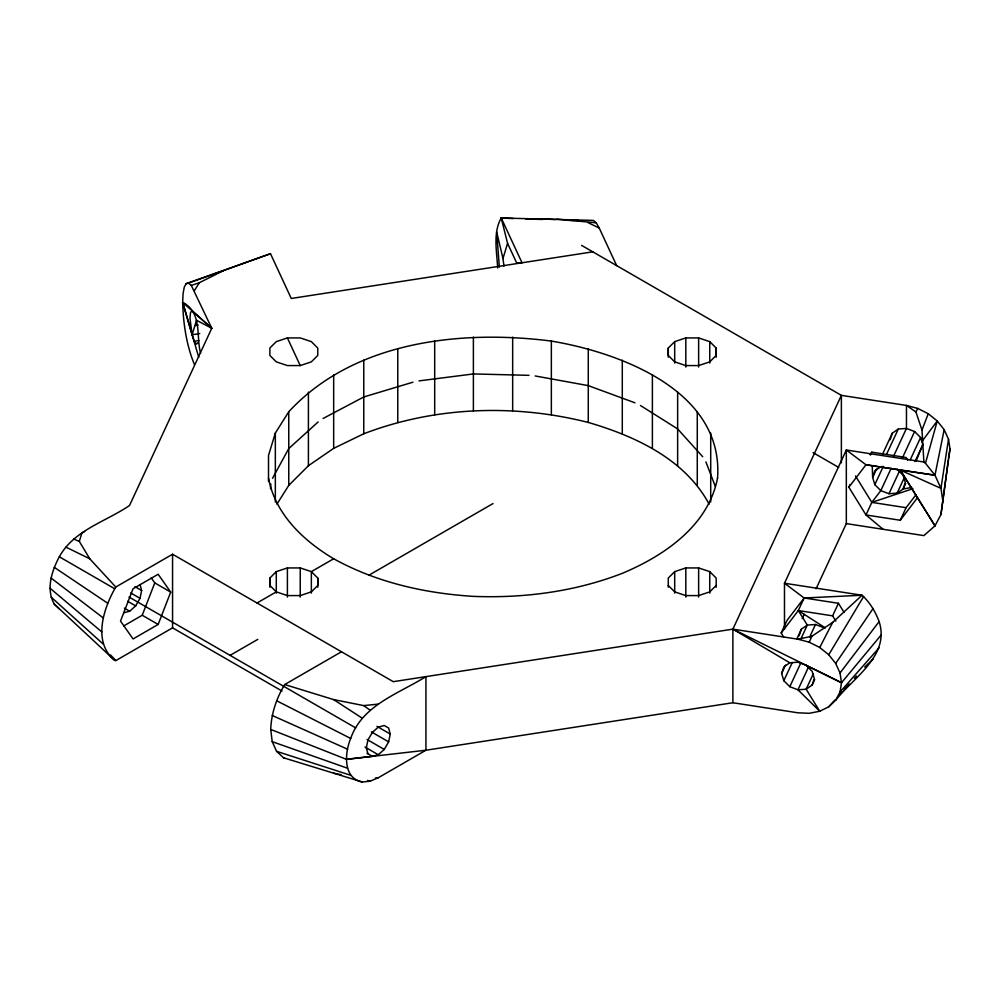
<?xml version="1.0" encoding="UTF-8"?>
<svg xmlns="http://www.w3.org/2000/svg" width="1000" height="1000" viewBox="0 0 1000 1000"><rect width="100%" height="100%" fill="white"/><g stroke="black" fill="none" stroke-linecap="round" stroke-linejoin="round"><path stroke-width="1.5" d="M269.875 578.05L269.875 585.462L276.288 591.875L287.4 595.588L300.238 595.588L311.35 591.875L317.762 585.462L317.775 578.05L311.35 571.638L300.238 567.938L287.4 567.938L276.288 571.638L269.875 578.05L269.875 587.263M276.913 504.175L288.762 485.363L288.762 411.763C353.963 341.112 460.8 329.538 551.35 341.075C621.237 352.8 724.025 391.425 717.537 478.413M288.762 485.363L308.412 465.725L333.663 448.35L363.762 433.775L363.762 360.163M709.137 504.175C684.975 459.125 635.25 436.163 588.275 422.438L588.275 348.825M668.275 348.038L668.275 355.45L674.7 361.863L685.812 365.575L698.637 365.575L709.75 361.863L716.175 355.45L716.175 348.038L709.75 341.625L698.637 337.925L685.812 337.925L674.7 341.625L668.275 348.038L668.275 357.238M677.638 392.125L677.638 465.725M270.487 488.675L270.837 484.05M200.562 353.212C195.9 335.788 202.6 312.638 182.662 302.362L183.062 293.688L184.225 287.325L186.075 283.7L270.487 253.688L291.262 298.475L592.775 251.838M282.025 691.05L172.562 627.85L115.775 660.625L114.625 660.275L54.275 604.138C45.763 589.15 51.788 570.875 59.337 556.788C74 530.05 105.838 521.688 129.525 505.487L211.762 328.275L191.312 285.438L188.487 283.062L186.075 283.7M114.625 660.275C92.263 642.125 103.525 607.987 115.775 587.025L172.562 554.237L393.275 681.675L732.875 629.138L797.962 639.2L809.237 642.2L819.737 647.5L828.75 654.75L835.675 663.438L840.025 672.987L841.5 682.738L840.025 692.038L835.675 700.238L828.75 706.787L819.737 711.25L809.237 713.3L797.962 712.812L732.875 702.738L425.938 750.225L346.413 759.338L270.712 729.425C271.325 713.538 276.512 698.1 284.7 684.55L341.488 651.762M362.35 782C342.65 778.375 344.7 752.65 350.688 738.462C362.2 705.088 398.787 693.637 425.938 676.612L425.938 750.225L378.288 777.738L370.037 781.237L362.35 782L283.55 757.8L276.588 751.338L272.213 741.663L270.712 729.425M816.062 588.812L846.325 523.612L923.888 535.612L934.975 525.837L940.95 514.55L950 448.975L948.512 439.212L944.163 429.663L937.25 420.975L928.238 413.738L917.725 408.425L906.462 405.438L841.375 395.363L581.613 245.387M940.95 514.55L948.312 459.787M948.512 439.212L940.95 488.363L943 501.775M835.675 700.238C853.55 677.337 890.138 655.775 879.125 621.587C875.387 611.675 869.912 602.4 862.062 595.237L784.488 583.237L784.488 629.237M948.512 458.263L950 448.975M844.163 612.537L838.438 603.288L804.15 597.987L784.488 583.237L846.325 450.012L865.987 464.762L900.275 470.062L940.95 488.363L934.975 475.225L944.163 429.663M123.7 612.8L129.675 611.2L135.662 605.9L140.025 598.325L141.637 590.5L140.025 584.525M346.413 759.338L372.312 756.338L378.288 754.737L384.263 749.438L388.638 741.85L390.238 734.025L388.638 728.05L384.263 725.525L378.288 727.125L372.312 732.425L367.938 740.013L366.337 747.837L367.938 753.812M900.275 470.062L934.975 525.837L900.275 470.062L934.975 475.225L925.462 463.275L937.25 420.975L922.6 440.562M115.775 587.025L89.763 558.8L79.325 541.388L81.875 533A45.075 26.025 -60 0 1 84.637 531.538M198.113 342.562L196.513 344.162L194.325 341.3L192.138 334.738L196.513 320.262L211.762 328.275L182.662 302.362C183.25 323.4 186.337 344.712 194.325 364.3M503.963 266.137L502.975 258.538L507.562 243.337L501.238 218C492.762 232.625 496.863 251.688 497.675 268M288.762 411.763L275.338 433.075L268.512 455.412L268.512 481.475M717.537 478.088C708.275 525.8 664.287 555.712 622.288 573.337C574.987 591.675 523.925 598.35 473.387 596.375C424.913 593.337 376.413 582.425 333.663 558.763C303.425 540.725 275.15 514.113 268.512 478.088M813.263 673.863L806.137 689.225L819.737 711.25L797.962 689.812L789.8 686.7L783.825 680.725L781.637 673.475L783.825 666.912L789.8 662.788L797.962 662.2L806.137 665.312L841.5 682.738L881.162 635M799.137 635.775L801.325 629.212L807.3 625.087L815.462 624.5L823.625 627.612M890.138 439.712L892.325 433.15L898.3 429.025L906.462 428.438L914.625 431.55L920.6 437.525L922.788 444.762L916.062 461.1M808.337 667.463L797.962 689.812L806.137 689.225L812.113 685.1L814.3 678.538L812.113 671.287L806.137 665.312M925.462 463.275L923.888 462.013L921.975 430.062L928.238 413.738M123.737 625.938L142.225 615.25L154.775 582.913L151.2 577.812M158.162 624.45L170.712 592.112L158.162 574.263L133.062 588.75L120.512 621.087L133.062 638.95L158.162 624.45L142.225 615.25M809.237 642.2L811.825 636.275L832.725 622.35L862.062 595.237L804.15 597.987L787.013 620.425L781.175 633L783.625 636.962M883.125 529.312L865.987 514.963L848.85 487.2L850.138 484.412M781.175 633L798.325 610.55L804.15 597.987M870.525 454.988L871.825 452.188L906.1 457.5L907.738 460.138M802.25 618.575L804.225 614.325M796.787 638.987L801.325 629.212M882.6 454.1L892.325 433.15M781.637 673.475L785.525 665.1M876.525 469.038L872.638 477.413L874.825 484.65L880.8 490.625L888.962 493.738L897.125 493.162L903.1 489.025L911.737 487.413M800.825 639.05L807.3 625.087L798.325 610.55L832.613 615.85L835.875 621.138M886.637 454.162L898.3 429.025M783.825 680.725L792.25 662.562M874.825 484.65L883.25 466.5M891.175 468.288L880.8 490.625L871.825 502.388L865.987 514.963L900.275 520.262L917.412 497.812M809.638 637.075L815.462 624.5M893.5 456.362L906.462 428.438L906.462 405.438L915.938 411.962L921.975 430.062M789.8 686.7L800.825 662.95M902.312 458.075L914.625 431.55M888.962 493.738L899.338 471.4M832.613 615.85L838.438 603.288M910.225 459.862L920.6 437.525M897.125 493.162L904.25 477.8M915.013 461.525L922.788 444.762M812.113 685.1L814.7 679.513M905.7 483.438L903.1 489.025L905.288 482.463L903.1 475.225L897.125 469.25M900.275 520.262L906.1 507.688L916.025 494.7M915.938 411.962L917.725 408.425M819.737 647.5L832.725 622.35M272.55 478.263L288.762 448.562L318.125 421.962M828.75 654.75L863.625 596.5M194.325 290.7L199.387 282.688L223.512 270.625L270.487 253.688M835.675 663.438L873.15 608.45M840.025 672.987L879.125 621.587M870.013 454.55L871.825 452.188M848.85 487.2L865.987 464.762L934.975 475.225M840.025 692.038L879.125 647.775M828.75 706.787L834.912 699.963M839.013 695.4L842.087 691.988M844.137 689.712L849.275 684.013M854.4 678.312L856.45 676.038M716.175 587.263L716.175 578.05L709.75 571.638L698.637 567.938L685.812 567.938L674.7 571.638L668.275 578.05L668.275 587.25M716.175 585.462L709.75 591.875L698.637 595.588L685.812 595.588L674.7 591.875L668.275 585.462M864.688 667.062L873.15 659.05M257.025 603L276.288 591.875M333.663 558.763L311.35 571.638L311.35 593.112M230.075 655.362L257.812 639.362M368.663 575.35L493.025 503.55M323.088 418.488L363.762 396.975L412.962 382.188M188.487 283.062L223.512 270.625M191.312 285.438L199.387 282.688M287.4 337.925L276.288 341.625L269.875 348.038L269.875 355.45L276.288 361.863L287.4 365.575L300.238 365.575L311.35 361.863L317.775 355.45L317.762 348.038L311.35 341.625L300.238 337.925L287.4 337.925L300.238 365.575M363.762 433.775C434.988 406.463 514.562 403.8 588.275 422.438M855.487 475.962L871.825 502.388L912.962 488.675M797.962 639.2L811.825 636.275M195.1 325.525L198.137 325.062M198.738 357.325L182.662 302.362L192.138 334.738L199.737 333.562M194.325 341.3L198.888 340.6M418.963 380.9L473.387 373.938L529.062 375.337M284.7 684.55L333.587 699.575L363.75 705.6L378.288 704.125M375.375 778.025L378.288 777.738M883.525 466.525L880.8 466.725L874.825 470.85L872.638 477.413L872.25 465.55M616.675 265.637L599.237 228.05L596.213 222.8L593.4 220.413L501.238 218L522.025 262.775L516.75 263.125L507.562 243.337M556.575 219.1L596.213 222.8M500.812 218.113L513.25 218.512M525.688 218.925L542.788 219.488M567.663 220.3L573.888 220.5M538.387 218.738L555.413 219.488M567.775 220.037L578.612 220.512M923.888 462.013L846.325 450.012L846.325 523.612M871.825 502.388L906.1 507.688M535.188 375.962L588.275 385.625L634.975 402.812M333.587 773.175L341.125 774.688M283.55 757.8L284.7 758.162M367.525 780.425L370.037 781.237M276.588 751.338L350.688 775.275M272.213 741.663L347.5 768.225M73.625 539.012L79.325 541.388M272.213 715.475L347.5 749.175M587.913 222.587L599.237 228.05M65.938 547.125L89.763 558.8M841.5 682.738L732.875 629.138L841.375 395.363L841.375 462.837M276.588 700.738L350.688 738.462M813.112 452.663L838.688 467.413M154.775 582.913L170.712 592.112M134.987 586.663L141.637 590.5M376.95 726.363L390.238 734.025M130.738 592.962L140.025 598.325M371.375 731.888L388.638 741.85M59.337 556.788L114.625 588.713M129.025 597.025L355.75 727.925M127.688 601.3L135.662 605.9M367 739.463L384.263 749.438M124.362 608.138L129.675 611.2M365 747.062L378.288 754.737M367 753.263L372.312 756.338M789.8 662.788L732.875 629.138L732.875 702.738M640.45 405.5L677.638 428.925L702.712 456.737M798.325 610.55L825.325 627.9M333.587 699.575L362.35 718.263M54.275 567.337L107.662 603.212M363.75 705.6L370.037 710.15M51.087 578.05L103.287 617.95M50 588.2L101.788 631.9M211.762 328.275L192.138 310.837L190.538 312.438L189.95 318.075L192.138 334.738M51.087 597.1L103.287 644.137M54.275 604.138L59.337 608.837M110.575 654.987L115.775 660.625M705.913 461.938L715.325 486.45M502.975 258.538L496.662 231.85L499.363 267.087M716.175 348.038L716.175 357.238M710.713 433.075L710.713 502.075M709.75 341.625L709.75 363.088M709.75 571.638L709.75 593.112M698.637 337.925L698.637 367.05M698.637 567.938L698.637 597.075M697.275 411.763L697.275 485.363M685.812 337.925L685.812 367.05M685.812 567.938L685.812 597.075M674.7 341.625L674.7 363.088M674.7 571.638L674.7 593.112M652.387 374.75L652.387 448.35M622.288 360.163L622.288 433.775M551.35 341.075L551.35 414.675M512.663 337.125L512.663 410.737M473.387 337.125L473.387 410.737M434.7 341.075L434.7 414.675M397.775 348.825L397.775 422.438M333.663 374.75L333.663 448.35M317.775 578.05L317.775 587.25M308.412 392.125L308.412 465.725M300.238 567.938L300.238 597.075M287.4 567.938L287.4 597.075M276.288 571.638L276.288 593.112M275.338 433.075L275.338 502.075M172.562 554.237L172.562 627.85"/></g></svg>
